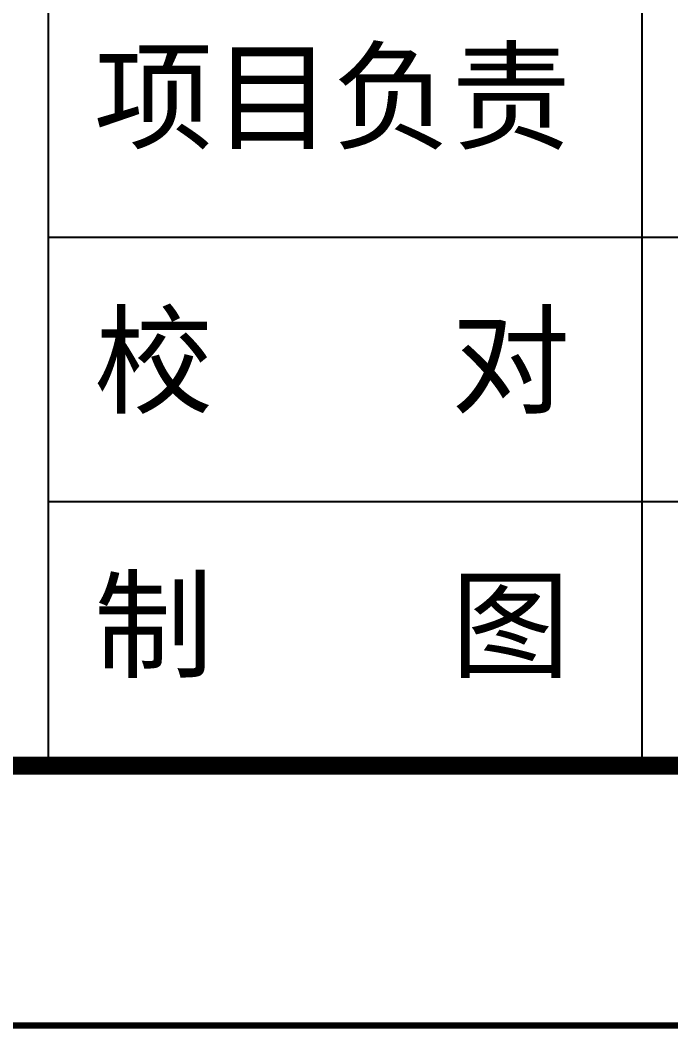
# Model space of a CAD drawing. Header units: millimetres. Extents: x 7577 to 20709, y -191 to 3630.
# Drawn here: x 8981.34 to 9008.37, y 470.23 to 512.15 of the extents above; entities that cross this region are included whole.
import ezdxf

# ---------------------------------------------------------------- set-up
doc = ezdxf.new("R2010")
doc.units = ezdxf.units.MM
doc.layers.add('GiCAD_PouMian', color=7, linetype='Continuous')
doc.layers.add('GiCAD_TuLi', color=7, linetype='Continuous')
doc.styles.get("Standard").update_dxf_attribs({"font": ''})
doc.styles.get('Standard').set_extended_font_data('SimSun')

msp = doc.modelspace()

# ---------------------------------------------------------------- linework, layer by layer
at = {"color": 7}
for p, q in [((8982.494, 536.065), (8982.494, 481.166)), ((9007.168, 536.065), (9007.168, 481.166))]:
    msp.add_line(p, q, dxfattribs=at)
at = {"color": 7, "lineweight": -3}
for points in [[(8982.494, 503.125), (9167.78, 503.125)], [(8982.494, 492.146), (9167.78, 492.146)]]:
    msp.add_lwpolyline(points, dxfattribs=at)
at = {"layer": 'GiCAD_PouMian'}
for points, const_width in [([(8724.955, 470.366), (9178.555, 470.366), (9178.555, 791.126), (8724.955, 791.126), (8724.955, 470.366)], 0.27), ([(8751.955, 481.166), (9167.755, 481.166), (9167.755, 780.326), (8751.955, 780.326), (8751.955, 481.166), (9167.755, 481.166)], 0.756)]:
    msp.add_lwpolyline(points, dxfattribs=dict(at, const_width=const_width))
at = {"layer": 'GiCAD_TuLi', "color": 7}
msp.add_line((8982.494, 481.166), (9167.755, 481.166), dxfattribs=at)

# ---------------------------------------------------------------- texts
at = {"color": 7, "char_height": 3.6316, "width": 75.96088, "attachment_point": 1}
for s, insert in [('\\fSimSun|b0|i0|c134|p49;项目负责', (8984.405, 510.797)), ('\\fSimSun|b0|i0|c134|p49;校    对', (8984.405, 499.818)), ('\\fSimSun|b0|i0|c134|p49;制    图', (8984.405, 488.838))]:
    msp.add_mtext(s, dxfattribs=dict(at, insert=insert))

doc.saveas('drawing.dxf')
